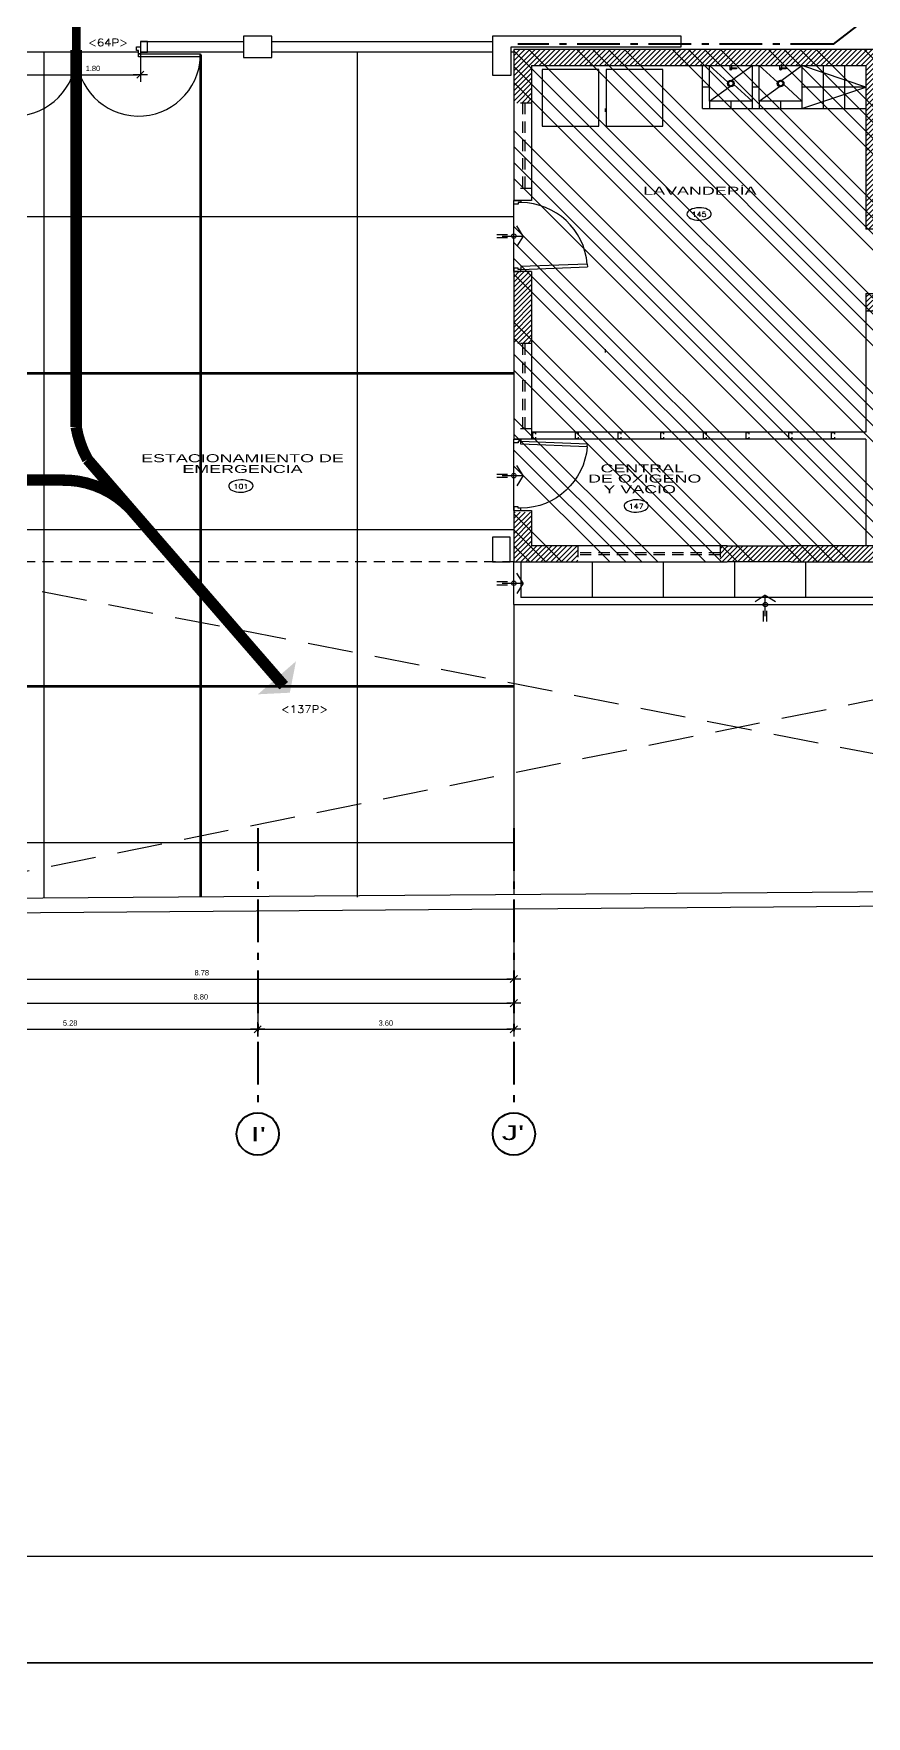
# Model space of a CAD drawing. Header units: millimetres. Extents: x 791 to 2661, y 209 to 602.
# Drawn here: x 1187.98 to 1199.69, y 507.55 to 531.2 of the extents above; entities that cross this region are included whole.
import ezdxf
from ezdxf.enums import TextEntityAlignment as Align

# ---------------------------------------------------------------- set-up
doc = ezdxf.new("R2010")
doc.units = ezdxf.units.MM
doc.header["$LTSCALE"] = 0.1
doc.header["$PDMODE"] = 3
for name, pattern in [('ACAD_ISO04W100', [30, 24, -3, 0, -3]), ('ACAD_ISO10W100', [18, 12, -3, 0, -3]), ('DASHDOT', [1, 0.5, -0.25, 0, -0.25]), ('DASHED2', [9.525, 6.35, -3.175]), ('HIDDEN', [9.525, 6.35, -3.175])]:
    doc.linetypes.add(name, pattern=pattern)
for name, color, linetype in [('01', 1, 'Continuous'), ('01-COTA', 1, 'Continuous'), ('01-COTAS EJE', 1, 'Continuous'), ('02', 8, 'Continuous'), ('03', 8, 'Continuous'), ('06', 1, 'Continuous'), ('08', 8, 'Continuous'), ('1TEXTO-05', 5, 'Continuous'), ('area existente', 8, 'ACAD_ISO04W100'), ('cOTAS EVACUACION', 1, 'Continuous'), ('Muro drywall', 3, 'Continuous'), ('MURO EXISTENTE', 8, 'Continuous'), ('N-AMB', 2, 'Continuous'), ('Pisos', 253, 'Continuous'), ('Proyecciones', 9, 'HIDDEN'), ('Puertas', 1, 'Continuous'), ('Sanitarios', 1, 'Continuous'), ('texto seguridad', 120, 'Continuous')]:
    doc.layers.add(name, color=color, linetype=linetype)
for name, color, linetype, lineweight in [('EJES', 1, 'DASHDOT', 40), ('EVACUACION08', 72, 'Continuous', 90), ('evacuacion10', 80, 'Continuous', 140)]:
    doc.layers.add(name, color=color, linetype=linetype, lineweight=lineweight)
doc.styles.add('0', font='romans.SHX', dxfattribs={"width": 1.5})
doc.styles.add('LUNA', font='romans.shx', dxfattribs={"width": 1.5})
doc.styles.add('ROMANS', font='', dxfattribs={"oblique": 1, "height": 0.075})
doc.styles.get('ROMANS').set_extended_font_data('Arial')
doc.dimstyles.new('COTAS 50', dxfattribs={"dimscale": 2, "dimtxt": 1.5, "dimasz": 0.02, "dimexe": 0.05, "dimexo": 0.05, "dimgap": 0.025, "dimtad": 3, "dimzin": 4, "dimdsep": 46, "dimtxsty": 'ROMANS', "dimblk": 'LLL', "dimcen": 0, "dimdle": 0.18, "dimclrd": 256, "dimclre": 1, "dimclrt": 3, "dimadec": 0, "dimazin": 0, "dimtfac": 1, "dimtix": 1, "dimtofl": 0, "dimtmove": 1, "dimatfit": 3, "dimldrblk": 'OPEN90', "dimfxl": 0.18, "dimtolj": 1, "dimtzin": 0, "dimarcsym": 0})
pattern_1 = [(45, (374.330386, -11.40209), (-0.035355339, 0.035355339), [])]

# ---------------------------------------------------------------- blocks, each defined once
blk = doc.blocks.new('PUERTA_1_80')
at = {"layer": 'Puertas'}
for points in [[(565.17, 307.837), (565.198, 307.837), (565.198, 307.887), (565.226, 307.887), (565.226, 307.937), (565.17, 307.937)], [(566.97, 307.837), (566.943, 307.837), (566.943, 307.887), (566.915, 307.887), (566.915, 307.937), (566.97, 307.937)]]:
    blk.add_lwpolyline(points, dxfattribs=at)
for points in [[(565.198, 307.837), (564.325, 307.839), (564.325, 307.798), (565.198, 307.798)], [(566.943, 307.837), (567.816, 307.839), (567.816, 307.798), (566.943, 307.798)]]:
    blk.add_lwpolyline(points, close=True, dxfattribs=at)
for centre, start, end in [((565.197, 307.837), 182.5809, 359.9718), ((566.944, 307.837), 180.0282, 357.4191)]:
    blk.add_arc(centre, 0.873, start, end, dxfattribs=at)
blk = doc.blocks.new('A$C75F00277')
at = {"layer": 'Puertas'}
for p, q in [((0, 0.95), (0, 1)), ((0, 1), (0.1, 1)), ((0.06, 0.95), (0, 0.95)), ((0.06, 0.97), (0.06, 0.95)), ((0.1, 0.97), (0.06, 0.97)), ((0.1, 1), (0.1, 0.97)), ((0, 0.05), (0, 0)), ((0.06, 0.05), (0, 0.05)), ((0, 0), (0.1, 0)), ((0.06, 0.03), (0.06, 0.05)), ((0.1, 0.03), (0.06, 0.03)), ((1.032, 0.106), (0.098, 0.07)), ((0.098, 0.07), (0.1, 0.03)), ((0.1, 0.03), (1.033, 0.066)), ((0.1, 0), (0.1, 0.03)), ((1.032, 0.106), (1.033, 0.066))]:
    blk.add_line(p, q, dxfattribs=at)
blk.add_arc((0.092, 0.027), 0.943, 4.7817, 89.5347, dxfattribs=at)
blk = doc.blocks.new('llave')
at = {"color": 1}
for p, q in [((-0.01, 0), (-0.01, -0.0535)), ((0.01, 0), (-0.01, 0)), ((0.01, -0.0535), (0.01, 0)), ((-0.0794, -0.0326), (-0.0794, -0.0436)), ((0, -0.0326), (-0.0794, -0.0326)), ((-0.0794, -0.0436), (0, -0.0436)), ((-0.01, -0.0535), (-0.01, -0.0381)), ((-0.01, -0.0381), (-0.01, -0.0381)), ((-0.01, -0.0381), (-0.01, -0.0381)), ((0.01, -0.0535), (0.01, -0.0381))]:
    blk.add_line(p, q, dxfattribs=at)
blk.add_circle((0, -0.0381), 0.0055, dxfattribs=at)
blk.add_arc((0, -0.0535), 0.01, 180, 0, dxfattribs=at)
blk = doc.blocks.new('LLL')
for p, q in [((2.5, 0), (-2.5, 0)), ((0, 2.5), (0, -2.5))]:
    blk.add_line(p, q)
at = {"color": 3}
blk.add_line((-1.25, -1.25), (1.25, 1.25), dxfattribs=at)
at = {"layer": 'Defpoints', "color": 0, "linetype": 'ByBlock'}
blk.add_point((0, 0), dxfattribs=at)
blk.add_point((0, 0), dxfattribs=at)
blk = doc.blocks.new('*D197')
at = {"layer": '01-COTAS EJE', "color": 1, "lineweight": -2, "ltscale": 0.15, "transparency": 16777216}
for p, q in [((1185.956, 518.735), (1185.956, 517.816)), ((1194.731, 518.802), (1194.731, 517.816))]:
    blk.add_line(p, q, dxfattribs=at)
at = {"layer": '01-COTAS EJE', "lineweight": -2, "ltscale": 0.15, "transparency": 16777216}
blk.add_line((1185.996, 517.916), (1194.691, 517.916), dxfattribs=at)
at = {"layer": 'Defpoints', "color": 0, "ltscale": 0.15, "transparency": 16777216}
for p in [(1194.731, 518.902), (1185.956, 518.835), (1194.731, 517.916)]:
    blk.add_point(p, dxfattribs=at)
at = {"layer": '01-COTAS EJE', "lineweight": -2, "ltscale": 0.15, "transparency": 16777216, "xscale": 0.04, "yscale": 0.04, "zscale": 0.04, "rotation": 180}
blk.add_blockref('LLL', (1185.956, 517.916), dxfattribs=at)
at = {"layer": '01-COTAS EJE', "lineweight": -2, "ltscale": 0.15, "transparency": 16777216, "xscale": 0.04, "yscale": 0.04, "zscale": 0.04}
blk.add_blockref('LLL', (1194.731, 517.916), dxfattribs=at)
at = {"layer": '01-COTAS EJE', "color": 3, "ltscale": 0.15, "transparency": 16777216, "insert": (1190.344, 518.005), "char_height": 0.075, "attachment_point": 5, "style": 'ROMANS'}
blk.add_mtext('\\A1;8.78', dxfattribs=at)
blk = doc.blocks.new('_OPEN90')
at = {"color": 0, "linetype": 'ByBlock', "ltscale": 0.7}
for p, q in [((0, 0), (-1, 0)), ((-0.5, 0.5), (0, 0)), ((0, 0), (-0.5, -0.5))]:
    blk.add_line(p, q, dxfattribs=at)
blk = doc.blocks.new('*D200')
at = {"layer": '01-COTAS EJE', "color": 1, "lineweight": -2, "ltscale": 0.15, "transparency": 16777216}
for p, q in [((1185.931, 518.735), (1185.931, 517.478)), ((1194.731, 518.802), (1194.731, 517.478))]:
    blk.add_line(p, q, dxfattribs=at)
at = {"layer": '01-COTAS EJE', "lineweight": -2, "ltscale": 0.15, "transparency": 16777216}
blk.add_line((1185.971, 517.578), (1194.691, 517.578), dxfattribs=at)
at = {"layer": 'Defpoints', "color": 0, "ltscale": 0.15, "transparency": 16777216}
for p in [(1194.731, 518.902), (1185.931, 518.835), (1194.731, 517.578)]:
    blk.add_point(p, dxfattribs=at)
at = {"layer": '01-COTAS EJE', "lineweight": -2, "ltscale": 0.15, "transparency": 16777216, "xscale": 0.04, "yscale": 0.04, "zscale": 0.04, "rotation": 180}
blk.add_blockref('LLL', (1185.931, 517.578), dxfattribs=at)
at = {"layer": '01-COTAS EJE', "lineweight": -2, "ltscale": 0.15, "transparency": 16777216, "xscale": 0.04, "yscale": 0.04, "zscale": 0.04}
blk.add_blockref('LLL', (1194.731, 517.578), dxfattribs=at)
at = {"layer": '01-COTAS EJE', "color": 3, "ltscale": 0.15, "transparency": 16777216, "insert": (1190.331, 517.666), "char_height": 0.075, "attachment_point": 5, "style": 'ROMANS'}
blk.add_mtext('\\A1;8.80', dxfattribs=at)
blk = doc.blocks.new('*D156')
at = {"layer": '01-COTAS EJE', "color": 1, "lineweight": -2, "ltscale": 0.15, "transparency": 16777216}
for p, q in [((1185.856, 517.478), (1185.856, 517.11)), ((1191.131, 517.478), (1191.131, 517.11))]:
    blk.add_line(p, q, dxfattribs=at)
at = {"layer": '01-COTAS EJE', "lineweight": -2, "ltscale": 0.15, "transparency": 16777216}
blk.add_line((1185.896, 517.21), (1191.091, 517.21), dxfattribs=at)
at = {"layer": 'Defpoints', "color": 0, "ltscale": 0.15, "transparency": 16777216}
for p in [(1185.856, 517.578), (1191.131, 517.578), (1191.131, 517.21)]:
    blk.add_point(p, dxfattribs=at)
at = {"layer": '01-COTAS EJE', "lineweight": -2, "ltscale": 0.15, "transparency": 16777216, "xscale": 0.04, "yscale": 0.04, "zscale": 0.04, "rotation": 180}
blk.add_blockref('LLL', (1185.856, 517.21), dxfattribs=at)
at = {"layer": '01-COTAS EJE', "lineweight": -2, "ltscale": 0.15, "transparency": 16777216, "xscale": 0.04, "yscale": 0.04, "zscale": 0.04}
blk.add_blockref('LLL', (1191.131, 517.21), dxfattribs=at)
at = {"layer": '01-COTAS EJE', "color": 3, "ltscale": 0.15, "transparency": 16777216, "insert": (1188.494, 517.298), "char_height": 0.075, "attachment_point": 5, "style": 'ROMANS'}
blk.add_mtext('\\A1;5.28', dxfattribs=at)
blk = doc.blocks.new('*D157')
at = {"layer": '01-COTAS EJE', "color": 1, "lineweight": -2, "ltscale": 0.15, "transparency": 16777216}
for p, q in [((1191.131, 517.478), (1191.131, 517.11)), ((1194.731, 517.478), (1194.731, 517.11))]:
    blk.add_line(p, q, dxfattribs=at)
at = {"layer": '01-COTAS EJE', "lineweight": -2, "ltscale": 0.15, "transparency": 16777216}
blk.add_line((1191.171, 517.21), (1194.691, 517.21), dxfattribs=at)
at = {"layer": 'Defpoints', "color": 0, "ltscale": 0.15, "transparency": 16777216}
for p in [(1191.131, 517.578), (1194.731, 517.578), (1194.731, 517.21)]:
    blk.add_point(p, dxfattribs=at)
at = {"layer": '01-COTAS EJE', "lineweight": -2, "ltscale": 0.15, "transparency": 16777216, "xscale": 0.04, "yscale": 0.04, "zscale": 0.04, "rotation": 180}
blk.add_blockref('LLL', (1191.131, 517.21), dxfattribs=at)
at = {"layer": '01-COTAS EJE', "lineweight": -2, "ltscale": 0.15, "transparency": 16777216, "xscale": 0.04, "yscale": 0.04, "zscale": 0.04}
blk.add_blockref('LLL', (1194.731, 517.21), dxfattribs=at)
at = {"layer": '01-COTAS EJE', "color": 3, "ltscale": 0.15, "transparency": 16777216, "insert": (1192.931, 517.298), "char_height": 0.075, "attachment_point": 5, "style": 'ROMANS'}
blk.add_mtext('\\A1;3.60', dxfattribs=at)
blk = doc.blocks.new('*D295')
at = {"layer": 'cOTAS EVACUACION', "color": 1, "lineweight": -2, "ltscale": 0.15, "transparency": 16777216}
for p, q in [((1187.681, 530.994), (1187.681, 530.527)), ((1189.481, 530.994), (1189.481, 530.527))]:
    blk.add_line(p, q, dxfattribs=at)
at = {"layer": 'cOTAS EVACUACION', "lineweight": -2, "ltscale": 0.15, "transparency": 16777216}
blk.add_line((1187.721, 530.627), (1189.441, 530.627), dxfattribs=at)
at = {"layer": 'Defpoints', "color": 0, "ltscale": 0.15, "transparency": 16777216}
for p in [(1187.681, 531.094), (1189.481, 531.094), (1189.481, 530.627)]:
    blk.add_point(p, dxfattribs=at)
at = {"layer": 'cOTAS EVACUACION', "lineweight": -2, "ltscale": 0.15, "transparency": 16777216, "xscale": 0.04, "yscale": 0.04, "zscale": 0.04, "rotation": 180}
blk.add_blockref('LLL', (1187.681, 530.627), dxfattribs=at)
at = {"layer": 'cOTAS EVACUACION', "lineweight": -2, "ltscale": 0.15, "transparency": 16777216, "xscale": 0.04, "yscale": 0.04, "zscale": 0.04}
blk.add_blockref('LLL', (1189.481, 530.627), dxfattribs=at)
at = {"layer": 'cOTAS EVACUACION', "color": 3, "ltscale": 0.15, "transparency": 16777216, "insert": (1188.814, 530.715), "char_height": 0.075, "attachment_point": 5, "style": 'ROMANS'}
blk.add_mtext('\\A1;1.80', dxfattribs=at)

msp = doc.modelspace()

# ---------------------------------------------------------------- hatches: boundary and pattern name
at = {"layer": 'area existente', "linetype": 'Continuous'}
h = msp.add_hatch(dxfattribs=at)
h.set_pattern_fill('ANSI34', color=256, scale=0.05, angle=90, style=0, double=1)
h.set_pattern_definition([(135, (1194.7314, 523.7791), (-0.67352, -0.67352), []), (135, (1194.7314, 524.0036), (-0.67352, -0.67352), []), (135, (1194.7314, 524.2281), (-0.67352, -0.67352), []), (135, (1194.7314, 524.4526), (-0.67352, -0.67352), [])])
h.paths.add_polyline_path([(1205.3814, 523.7791), (1194.7314, 523.7791), (1194.7314, 530.9791), (1201.9314, 530.9791), (1201.9314, 527.3041), (1205.3814, 527.3041)])
at = {"layer": 'evacuacion10', "linetype": 'Continuous', "ltscale": 0.3}
h = msp.add_hatch(color=256, dxfattribs=at)
h.paths.add_polyline_path([(1191.4011, 522.1506), (1191.6687, 522.3826), (1191.5827, 521.9411)])
h.paths.add_polyline_path([(1191.1335, 521.9185), (1191.4011, 522.1506), (1191.5827, 521.9411)])
at = {"layer": 'MURO EXISTENTE', "ltscale": 0.15}
h = msp.add_hatch(dxfattribs=at)
h.set_pattern_fill('_USER', color=256, scale=0.05, angle=45, style=0, pattern_type=0)
h.set_pattern_definition(pattern_1)
h.paths.add_polyline_path([(1194.7314, 524.4791), (1194.9814, 524.4791), (1194.9814, 523.7791), (1194.7314, 523.7791)])
h.paths.add_polyline_path([(1198.6314, 523.7791), (1199.7814, 523.7791), (1199.7814, 524.0041), (1198.6314, 524.0041)])
h.paths.add_polyline_path([(1201.5314, 530.9791), (1201.5314, 530.7541), (1201.9314, 530.7541), (1201.9314, 530.9791)])
h.paths.add_polyline_path([(1199.2314, 530.9791), (1199.2314, 530.7541), (1200.3314, 530.7541), (1200.3314, 530.9791)])
h.paths.add_polyline_path([(1195.7814, 530.7541), (1195.7814, 530.9791), (1194.7314, 530.9791), (1194.7314, 530.7541)])
h.paths.add_polyline_path([(1196.9814, 530.9791), (1196.9814, 530.7541), (1198.0314, 530.7541), (1198.0314, 530.9791)])
h.paths.add_polyline_path([(1197.6314, 524.0041), (1197.6314, 523.7791), (1197.7314, 523.7791), (1197.7314, 524.0041)])
h.paths.add_polyline_path([(1195.6314, 523.7791), (1195.6314, 524.0041), (1194.9814, 524.0041), (1194.9814, 523.7791)])
h.paths.add_polyline_path([(1194.7314, 530.2291), (1194.9814, 530.2291), (1194.9814, 530.7541), (1194.7314, 530.7541)])
h.paths.add_polyline_path([(1194.7314, 526.8491), (1194.9814, 526.8491), (1194.9814, 527.8591), (1194.7314, 527.8591)])
h = msp.add_hatch(dxfattribs=at)
h.set_pattern_fill('_USER', color=256, scale=0.05, angle=45, style=0, pattern_type=0)
h.set_pattern_definition(pattern_1)
h.paths.add_polyline_path([(1196.9814, 530.7541), (1195.7814, 530.7541), (1195.7814, 530.9791), (1196.9814, 530.9791)])
h.paths.add_polyline_path([(1198.0314, 530.7541), (1199.2314, 530.7541), (1199.2314, 530.9791), (1198.0314, 530.9791)])
h = msp.add_hatch(dxfattribs=at)
h.set_pattern_fill('_USER', color=256, scale=0.05, angle=45, style=0, pattern_type=0)
h.set_pattern_definition(pattern_1)
h.paths.add_polyline_path([(1208.7814, 527.5541), (1206.7314, 527.5541), (1206.7314, 528.3791), (1206.4814, 528.3791), (1206.4814, 527.3041), (1208.7814, 527.3041), (1208.7814, 524.0041), (1208.2064, 524.0041), (1208.2064, 523.7791), (1209.3893, 523.7791), (1209.3893, 524.0041), (1209.0314, 524.0041), (1209.0314, 530.9791), (1207.5814, 530.9791), (1207.5814, 530.7541), (1208.7814, 530.7541)])
h.paths.add_polyline_path([(1206.4814, 529.9291), (1206.7314, 529.9291), (1206.7314, 530.9791), (1206.4814, 530.9791)], flags=17)
h.paths.add_polyline_path([(1204.4314, 530.9791), (1201.5314, 530.9791), (1201.5314, 530.7541), (1201.9314, 530.7541), (1201.9314, 527.5541), (1199.6814, 527.5541), (1199.6814, 527.3041), (1203.2814, 527.3041), (1203.2814, 527.5541), (1202.1814, 527.5541), (1202.1814, 530.7541), (1204.1814, 530.7541), (1204.1814, 527.3041), (1204.4314, 527.3041)])
h = msp.add_hatch(dxfattribs=at)
h.set_pattern_fill('_USER', color=256, scale=0.05, angle=45, style=0, pattern_type=0)
h.set_pattern_definition(pattern_1)
h.paths.add_polyline_path([(1199.9314, 528.4541), (1199.6814, 528.4541), (1199.6814, 530.7541), (1199.9314, 530.7541)])
h = msp.add_hatch(dxfattribs=at)
h.set_pattern_fill('_USER', color=256, scale=0.05, angle=45, style=0, pattern_type=0)
h.set_pattern_definition([(45, (72.752494, -11.40209), (-0.035355339, 0.035355339), [])])
h.paths.add_polyline_path([(1198.6314, 524.0041), (1198.6314, 523.7791), (1197.7314, 523.7791), (1197.7314, 524.0041)])

# ---------------------------------------------------------------- linework, layer by layer
for points in [[(1212.3155, 508.304), (1212.3155, 554.004), (1152.3155, 554.004), (1152.3155, 508.304)], [(1212.3155, 462.604), (1212.3155, 508.304), (1152.3155, 508.304), (1152.3155, 462.604)]]:
    msp.add_lwpolyline(points, close=True)
at = {"layer": '01'}
for p, q in [((1194.7314, 527.8591), (1194.7314, 528.8591)), ((1194.5682, 528.3591), (1194.8636, 528.3591)), ((1194.7314, 524.5041), (1194.7314, 525.5041)), ((1194.5682, 524.9916), (1194.8636, 524.9916)), ((1194.5682, 523.4791), (1194.8636, 523.4791)), ((1198.2659, 523.016), (1198.2659, 523.3114))]:
    msp.add_line(p, q, dxfattribs=at)
at = {"layer": '01', "ltscale": 0.15}
for points in [[(1195.1282, 529.9017), (1195.9282, 529.9017), (1195.9282, 530.7017), (1195.1282, 530.7017)], [(1196.0276, 529.9017), (1196.8276, 529.9017), (1196.8276, 530.7017), (1196.0276, 530.7017)]]:
    msp.add_lwpolyline(points, close=True, dxfattribs=at)
at = {"layer": '01-COTA', "ltscale": 0.15}
msp.add_lwpolyline([(1189.4814, 530.9441), (1189.5814, 530.9441), (1189.5814, 531.0941), (1189.4814, 531.0941)], close=True, dxfattribs=at)
at = {"layer": '02'}
for p, q in [((1189.4536, 530.9441), (1187.7091, 530.9441)), ((1189.4814, 531.0941), (1190.9314, 531.0941)), ((1189.4814, 531.0941), (1189.4814, 530.9441)), ((1190.9314, 530.9441), (1189.4814, 530.9441)), ((1191.3314, 531.0941), (1194.4314, 531.0941)), ((1194.4314, 530.9441), (1191.3314, 530.9441)), ((1194.7314, 530.9441), (1194.6914, 530.9441)), ((1194.7314, 523.1791), (1194.7314, 523.7791)), ((1194.7314, 523.1791), (1209.3893, 523.1791)), ((1209.3893, 519.2149), (1185.9564, 519.0349)), ((1185.9564, 518.8349), (1209.3893, 519.0149))]:
    msp.add_line(p, q, dxfattribs=at)
for centre in [(1194.7314, 528.3591), (1194.7314, 524.9916), (1194.7314, 523.4791), (1198.2659, 523.1791)]:
    msp.add_circle(centre, 0.0311, dxfattribs=at)
at = {"layer": '03'}
for p, q in [((1194.4933, 528.3824), (1194.6433, 528.3821)), ((1194.8636, 528.3591), (1194.7729, 528.5014)), ((1194.8636, 528.3591), (1194.774, 528.2162)), ((1194.4931, 528.3384), (1194.6431, 528.3381)), ((1194.8636, 524.9916), (1194.7729, 525.1339)), ((1194.4931, 524.9709), (1194.6431, 524.9706)), ((1194.4933, 525.0149), (1194.6433, 525.0146)), ((1194.8636, 524.9916), (1194.774, 524.8487)), ((1194.8636, 523.4791), (1194.7729, 523.6214)), ((1194.4931, 523.4584), (1194.6431, 523.4581)), ((1194.4933, 523.5024), (1194.6433, 523.5021)), ((1194.8636, 523.4791), (1194.774, 523.3362)), ((1198.2659, 523.3114), (1198.1236, 523.2206)), ((1198.2659, 523.3114), (1198.4088, 523.2217)), ((1198.2426, 522.941), (1198.2429, 523.091)), ((1198.2866, 522.9409), (1198.2869, 523.0909))]:
    msp.add_line(p, q, dxfattribs=at)
at = {"layer": '06'}
for p, q in [((1194.7314, 530.9791), (1194.7314, 528.8591)), ((1204.4314, 530.9791), (1194.7314, 530.9791)), ((1194.9814, 530.7541), (1194.9814, 528.8591)), ((1194.9814, 530.7541), (1199.6814, 530.7541)), ((1199.6814, 530.7541), (1199.6814, 528.4541)), ((1194.9814, 528.8591), (1194.7314, 528.8591)), ((1199.9314, 528.4541), (1199.6814, 528.4541)), ((1194.9814, 527.8591), (1194.7314, 527.8591)), ((1194.7314, 527.8591), (1194.7314, 525.5041)), ((1194.9814, 527.8591), (1194.9814, 525.5041)), ((1199.6814, 527.5541), (1199.6814, 527.3041)), ((1199.6814, 527.5541), (1201.9314, 527.5541)), ((1203.2814, 527.3041), (1199.6814, 527.3041)), ((1194.9814, 525.5041), (1194.7314, 525.5041)), ((1194.7314, 524.5041), (1194.7314, 523.7791)), ((1194.7314, 524.5041), (1194.9814, 524.5041)), ((1194.9814, 524.5041), (1194.9814, 524.0041)), ((1197.7314, 524.0041), (1194.9814, 524.0041)), ((1197.7314, 524.0041), (1198.6314, 524.0041)), ((1199.7814, 524.0041), (1198.6314, 524.0041)), ((1194.7314, 523.7791), (1197.7314, 523.7791)), ((1198.6314, 523.7791), (1197.7314, 523.7791)), ((1198.6314, 523.7791), (1199.7814, 523.7791))]:
    msp.add_line(p, q, dxfattribs=at)
at = {"layer": '06', "color": 6}
msp.add_lwpolyline([(1210.8155, 509.804), (1210.8155, 552.504), (1153.8155, 552.504), (1153.8155, 509.804)], close=True, dxfattribs=at)
at = {"layer": '06'}
for points in [[(1191.3314, 530.8691), (1191.3314, 531.1691), (1190.9314, 531.1691), (1190.9314, 530.8691)], [(1194.4314, 523.7791), (1194.6814, 523.7791), (1194.6814, 524.1291), (1194.4314, 524.1291)]]:
    msp.add_lwpolyline(points, close=True, dxfattribs=at)
msp.add_lwpolyline([(1194.6914, 531.0191), (1197.0814, 531.0191), (1197.0814, 531.1691), (1194.4314, 531.1692), (1194.4314, 531.1692), (1194.4314, 530.6191), (1194.6914, 530.6191), (1194.6914, 531.0191)], dxfattribs=at)
at = {"layer": '08'}
for p, q in [((1197.4814, 530.7541), (1197.7375, 530.5199)), ((1197.7971, 530.548), (1198.0814, 530.7541)), ((1198.1814, 530.7541), (1198.4375, 530.5199)), ((1198.4971, 530.548), (1198.7814, 530.7541)), ((1197.8252, 530.4884), (1198.0814, 530.2541)), ((1198.5252, 530.4884), (1198.7814, 530.2541)), ((1197.4814, 530.2541), (1197.7656, 530.4603)), ((1198.1814, 530.2541), (1198.4656, 530.4603))]:
    msp.add_line(p, q, dxfattribs=at)
for centre, radius in [((1197.7814, 530.5041), 0.0466), ((1197.7814, 530.5041), 0.0318), ((1198.4814, 530.5041), 0.0466), ((1198.4814, 530.5041), 0.0318)]:
    msp.add_circle(centre, radius, dxfattribs=at)
at = {"layer": 'EJES', "linetype": 'ACAD_ISO10W100', "ltscale": 0.5}
for p, q in [((1199.2225, 531.0541), (1199.6757, 531.4042)), ((1199.2225, 531.0541), (1194.7876, 531.0541)), ((1191.1314, 520.0361), (1191.1314, 516.0371)), ((1194.7314, 520.0361), (1194.7314, 516.0371))]:
    msp.add_line(p, q, dxfattribs=at)
at = {"layer": 'EJES', "color": 2, "linetype": 'Continuous'}
for centre in [(1191.1314, 515.7395), (1194.7314, 515.7395)]:
    msp.add_circle(centre, 0.2976, dxfattribs=at)
at = {"layer": 'EVACUACION08', "linetype": 'DASHED2', "ltscale": 0.5, "const_width": 0.125}
msp.add_lwpolyline([(1188.5814, 530.9441), (1188.5814, 531.6834)], dxfattribs=at)
at = {"layer": 'evacuacion10', "linetype": 'Continuous', "ltscale": 0.3, "const_width": 0.16}
msp.add_lwpolyline([(1188.5792, 530.9751), (1188.5792, 525.6744, 0.085613), (1188.7388, 525.2198), (1191.4971, 522.0391)], format="xyb", dxfattribs=at)
at = {"layer": 'evacuacion10', "linetype": 'Continuous', "ltscale": 0.3, "const_width": 0.16, "elevation": 0.015}
msp.add_lwpolyline([(1185.8559, 524.9291), (1188.361, 524.9291, -0.2140091), (1189.3434, 524.5226, -0.2771792)], format="xyb", dxfattribs=at)
at = {"layer": 'Muro drywall'}
for p, q in [((1199.6814, 527.3041), (1199.6814, 525.6041)), ((1199.6814, 525.6041), (1194.9814, 525.6041)), ((1197.7314, 525.5041), (1194.9814, 525.5041)), ((1199.6814, 525.5041), (1197.7314, 525.5041)), ((1199.6814, 525.5041), (1199.6814, 524.0041)), ((1199.7814, 524.0041), (1199.6814, 524.0041))]:
    msp.add_line(p, q, dxfattribs=at)
at = {"layer": 'Muro drywall', "color": 4}
for points in [[(1195.0414, 525.5741), (1195.0414, 525.5941), (1194.9914, 525.5941), (1194.9914, 525.5141), (1195.0414, 525.5141), (1195.0414, 525.5341)], [(1195.6414, 525.5741), (1195.6414, 525.5941), (1195.5914, 525.5941), (1195.5914, 525.5141), (1195.6414, 525.5141), (1195.6414, 525.5341)], [(1196.2414, 525.5741), (1196.2414, 525.5941), (1196.1914, 525.5941), (1196.1914, 525.5141), (1196.2414, 525.5141), (1196.2414, 525.5341)], [(1196.8414, 525.5741), (1196.8414, 525.5941), (1196.7914, 525.5941), (1196.7914, 525.5141), (1196.8414, 525.5141), (1196.8414, 525.5341)], [(1197.4414, 525.5741), (1197.4414, 525.5941), (1197.3914, 525.5941), (1197.3914, 525.5141), (1197.4414, 525.5141), (1197.4414, 525.5341)], [(1198.0414, 525.5741), (1198.0414, 525.5941), (1197.9914, 525.5941), (1197.9914, 525.5141), (1198.0414, 525.5141), (1198.0414, 525.5341)], [(1198.6414, 525.5741), (1198.6414, 525.5941), (1198.5914, 525.5941), (1198.5914, 525.5141), (1198.6414, 525.5141), (1198.6414, 525.5341)], [(1199.2414, 525.5741), (1199.2414, 525.5941), (1199.1914, 525.5941), (1199.1914, 525.5141), (1199.2414, 525.5141), (1199.2414, 525.5341)]]:
    msp.add_lwpolyline(points, dxfattribs=at)
at = {"layer": 'N-AMB', "ltscale": 0.5, "extrusion": (0, 0, -1)}
for centre in [(1197.3358, 528.6703), (1190.8948, 524.8457), (1196.4518, 524.5657)]:
    msp.add_ellipse(centre, major_axis=(-0.1707, -0.0044), ratio=0.5069872, dxfattribs=at)
at = {"layer": 'Pisos', "ltscale": 0.15}
for p, q in [((1188.1314, 519.0516), (1188.1314, 530.9441)), ((1192.5314, 519.0654), (1192.5314, 530.9441)), ((1190.3214, 519.0654), (1190.3214, 530.9052)), ((1190.3414, 519.0654), (1190.3414, 530.9052)), ((1194.7314, 528.6291), (1186.0314, 528.6291)), ((1194.7314, 526.4391), (1186.0314, 526.4391)), ((1194.7314, 526.4191), (1186.0314, 526.4191)), ((1194.7314, 524.2291), (1186.0314, 524.2291)), ((1198.6314, 523.7791), (1197.7314, 523.7791)), ((1194.7314, 523.1791), (1194.7314, 519.1023)), ((1194.7314, 522.0391), (1186.0314, 522.0391)), ((1194.7314, 522.0191), (1186.0314, 522.0191)), ((1194.7314, 519.8291), (1186.0314, 519.8291))]:
    msp.add_line(p, q, dxfattribs=at)
at = {"layer": 'Pisos'}
for p, q in [((1199.6814, 530.4541), (1198.7814, 530.7541)), ((1199.0814, 530.7541), (1199.0814, 530.1541)), ((1199.3814, 530.7541), (1199.3814, 530.1541)), ((1197.4814, 530.4541), (1197.3814, 530.4541)), ((1197.4814, 530.2541), (1197.4814, 530.1541)), ((1197.7814, 530.2541), (1197.7814, 530.1541)), ((1198.1814, 530.4541), (1198.0814, 530.4541)), ((1198.0814, 530.2541), (1198.0814, 530.1541)), ((1198.1814, 530.2541), (1198.1814, 530.1541)), ((1198.4814, 530.2541), (1198.4814, 530.1541)), ((1199.6814, 530.4541), (1198.7814, 530.4541)), ((1198.7814, 530.1541), (1199.6814, 530.4541)), ((1198.7814, 530.2541), (1198.7814, 530.1541)), ((1194.8314, 523.7791), (1194.8314, 523.2791)), ((1195.8314, 523.7791), (1195.8314, 523.2791)), ((1196.8314, 523.7791), (1196.8314, 523.2791)), ((1197.8314, 523.7791), (1197.8314, 523.2791)), ((1198.8314, 523.7791), (1198.8314, 523.2791)), ((1200.6814, 523.2791), (1194.8314, 523.2791))]:
    msp.add_line(p, q, dxfattribs=at)
at = {"layer": 'Proyecciones', "ltscale": 0.25}
for p, q in [((1194.9814, 530.2291), (1194.7314, 530.2291)), ((1194.8539, 530.2291), (1194.8539, 529.0291)), ((1194.8839, 530.2291), (1194.8839, 529.0291)), ((1194.9814, 529.0291), (1194.7314, 529.0291)), ((1194.9814, 526.8491), (1194.7314, 526.8491)), ((1194.8539, 526.8491), (1194.8539, 525.6491)), ((1194.8839, 526.8491), (1194.8839, 525.6491)), ((1194.9814, 525.6491), (1194.7314, 525.6491)), ((1195.6314, 524.0041), (1195.6314, 523.7791)), ((1197.6314, 523.9066), (1195.6314, 523.9066)), ((1197.6314, 523.8766), (1195.6314, 523.8766)), ((1197.6314, 524.0041), (1197.6314, 523.7791)), ((1194.7314, 523.7791), (1186.2307, 523.7791))]:
    msp.add_line(p, q, dxfattribs=at)
at = {"layer": 'Proyecciones', "color": 8, "ltscale": 0.25}
for p, q in [((1196.0197, 530.1036), (1196.0215, 530.1509)), ((1196.0197, 526.7236), (1196.0215, 526.7709))]:
    msp.add_line(p, q, dxfattribs=at)
at = {"layer": 'Proyecciones'}
for p, q in [((1209.3893, 523.7791), (1185.9314, 519.0349)), ((1186.2307, 523.7291, -0.003), (1209.3893, 519.2149))]:
    msp.add_line(p, q, dxfattribs=at)
at = {"layer": 'Sanitarios', "color": 2}
for q in [(1197.3814, 530.7541), (1199.6814, 530.1541)]:
    msp.add_line((1197.3814, 530.1541), q, dxfattribs=at)
at = {"layer": 'Sanitarios'}
for p, q in [((1197.4814, 530.2541), (1197.4814, 530.7541)), ((1198.0814, 530.7541), (1198.0814, 530.2541)), ((1198.1814, 530.2541), (1198.1814, 530.7541)), ((1198.7814, 530.7541), (1198.7814, 530.2541)), ((1198.0814, 530.2541), (1197.4814, 530.2541)), ((1198.7814, 530.2541), (1198.1814, 530.2541))]:
    msp.add_line(p, q, dxfattribs=at)

# ---------------------------------------------------------------- block references
at = {"layer": '08', "xscale": -1}
for p in [(1197.7814, 530.7541), (1198.4814, 530.7541)]:
    msp.add_blockref('llave', p, dxfattribs=at)
at = {"layer": 'Puertas', "rotation": 359.9999974549374}
msp.add_blockref('PUERTA_1_80', (622.5109, 223.0823), dxfattribs=at)
at = {"layer": 'Puertas'}
msp.add_blockref('A$C75F00277', (1194.7314, 527.8591), dxfattribs=at)
at = {"layer": 'Puertas', "xscale": -1, "rotation": 180}
msp.add_blockref('A$C75F00277', (1194.7314, 525.5041), dxfattribs=at)

# ---------------------------------------------------------------- texts
at = {"layer": '1TEXTO-05', "style": 'ROMANS', "width": 1.6}
for s, p in [('LAVANDERÍA', (1197.3467, 528.94)), ('ESTACIONAMIENTO DE', (1190.917, 525.1804)), ('EMERGENCIA', (1190.917, 525.029)), ('CENTRAL', (1196.5364, 525.0381)), ('DE OXIGENO ', (1196.606, 524.8947)), ('Y VACIO', (1196.5005, 524.7449))]:
    msp.add_text(s, height=0.1125, dxfattribs=at).set_placement(p, align=Align.CENTER)
at = {"layer": 'EJES', "color": 3, "style": 'ROMANS', "width": 1.6}
for s, p in [("I'", (1191.1398, 515.6335)), ("J'", (1194.7194, 515.6544))]:
    msp.add_text(s, height=0.2046, dxfattribs=at).set_placement(p, align=Align.CENTER)
at = {"layer": 'N-AMB', "color": 3, "ltscale": 0.5, "style": '0', "width": 1.2}
for s, p in [('145', (1197.3352, 528.6649)), ('101', (1190.8941, 524.8404)), ('147', (1196.4512, 524.5603))]:
    msp.add_text(s, height=0.06743, dxfattribs=at).set_placement(p, align=Align.MIDDLE)
at = {"layer": 'texto seguridad', "style": 'LUNA', "width": 1.2}
for s, p in [('<64P>', (1188.7466, 531.0292)), ('<137P>', (1191.4568, 521.6592))]:
    msp.add_text(s, height=0.1, dxfattribs=at).set_placement(p)

# ---------------------------------------------------------------- dimensions: what is measured, and where the dimension line sits
at = {"layer": '01-COTAS EJE', "ltscale": 0.15}
for base, p1, p2, picture, middle in [((1194.7314, 517.5776), (1185.9314, 518.8347), (1194.7314, 518.9023), '*D200', (1190.3314, 517.6659)), ((1194.7313657477, 517.9164595251), (1185.9563657477, 518.8348864377), (1194.7313657477, 518.9023026823), '*D197', (1190.3438657477, 518.004778079)), ((1191.1313657477, 517.2098280299), (1185.8563657477, 517.5775824372), (1191.1313657477, 517.5775824372), '*D156', (1188.4938657477, 517.2981465838)), ((1194.7314, 517.2098), (1191.1314, 517.5776), (1194.7314, 517.5776), '*D157', (1192.9314, 517.2981))]:
    dim = msp.add_linear_dim(base=base, p1=p1, p2=p2, dimstyle='COTAS 50', dxfattribs=at)
    dim.commit()
    dim.dimension.update_dxf_attribs({"geometry": picture, "text_midpoint": middle})
at = {"layer": 'cOTAS EVACUACION', "ltscale": 0.15}
dim = msp.add_linear_dim(base=(1189.4814, 530.6272), p1=(1187.6814, 531.0941), p2=(1189.4814, 531.0941), dimstyle='COTAS 50', dxfattribs=at)
dim.commit()
dim.dimension.update_dxf_attribs({"geometry": '*D295', "text_midpoint": (1188.8145, 530.6272), "dimtype": 160})

doc.saveas('drawing.dxf')
